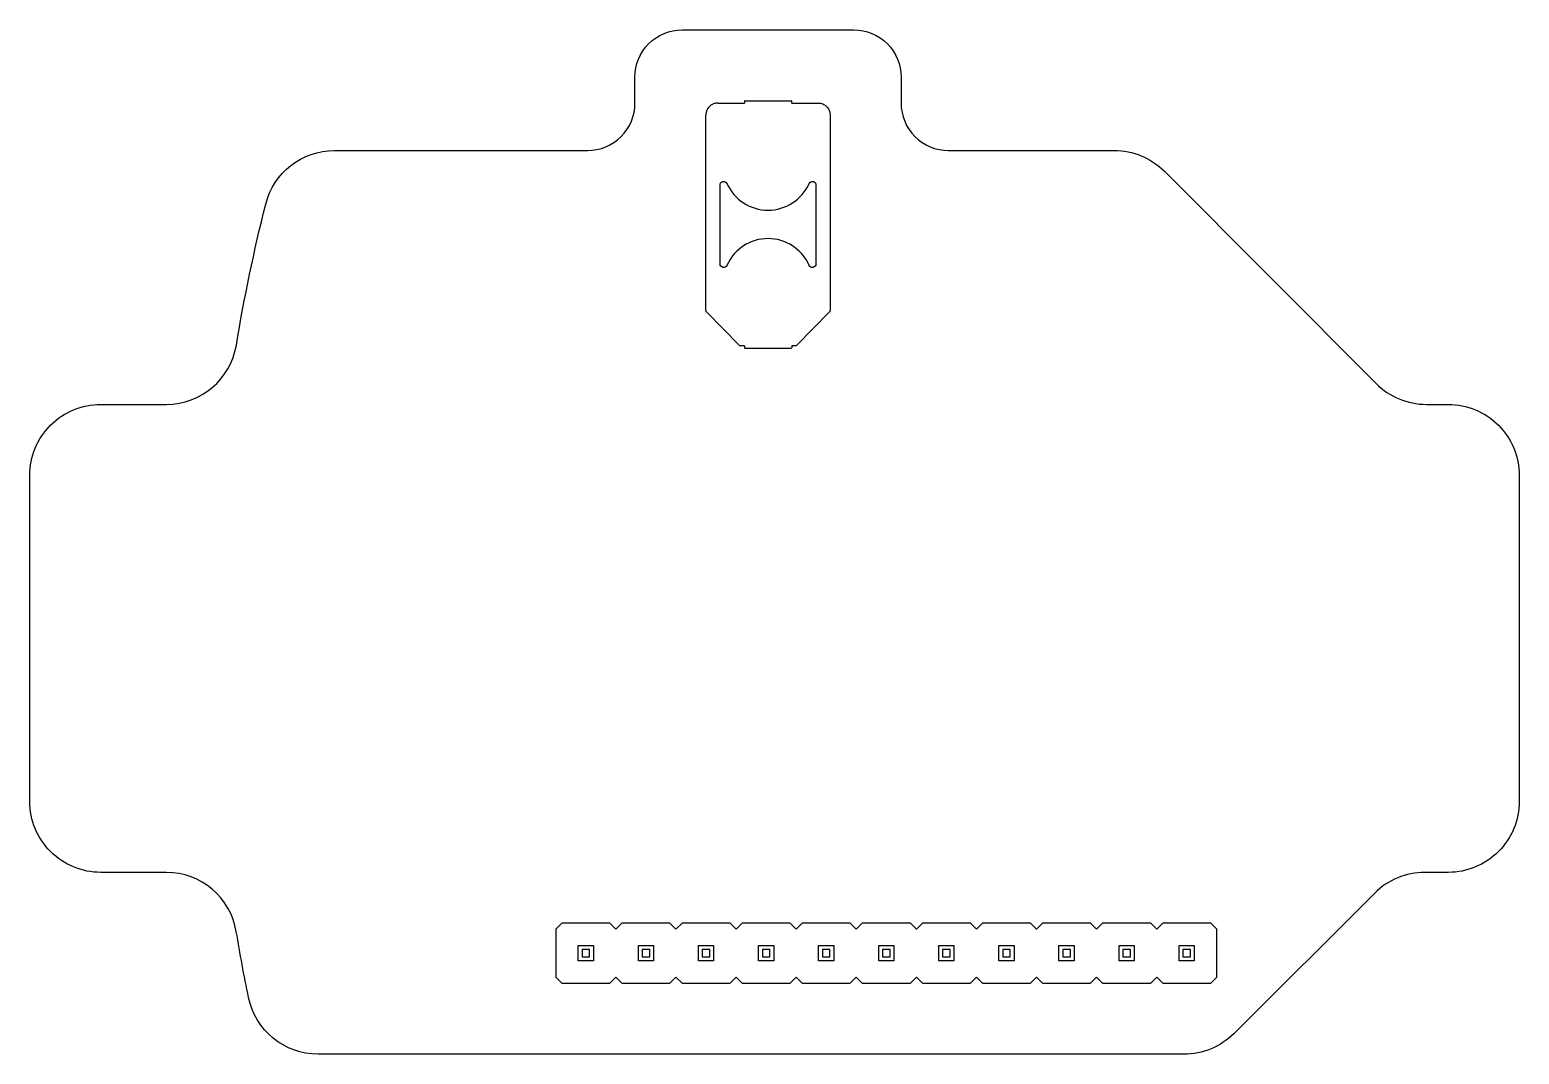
# Model space of a CAD drawing. Header units: millimetres. Extents: x -83.2 to -20.2, y -17.6 to 25.7.
import ezdxf

# ---------------------------------------------------------------- set-up
doc = ezdxf.new("R2010")
doc.units = ezdxf.units.MM
doc.layers.get('0').update_dxf_attribs({"linetype": 'CONTINUOUS'})

msp = doc.modelspace()

# ---------------------------------------------------------------- linework, layer by layer
for p, q in [((-53, 22.705), (-53, 22.628)), ((-53, 22.705), (-53, 22.705)), ((-52.98, 22.725), (-52.233, 22.725)), ((-52.23, 22.725), (-51.77, 22.725)), ((-51.767, 22.725), (-51.02, 22.725)), ((-51, 22.705), (-51, 22.705)), ((-51, 22.628), (-51, 22.705)), ((-54.625, 22.124), (-54.625, 22.128)), ((-54.625, 13.832), (-54.625, 22.124)), ((-54.125, 22.628), (-53, 22.628)), ((-51, 22.628), (-49.875, 22.628)), ((-49.375, 22.128), (-49.375, 22.124)), ((-49.375, 22.124), (-49.375, 13.832)), ((-53.206, 12.38), (-54.619, 13.818)), ((-49.381, 13.818), (-50.794, 12.38)), ((-53, 12.374), (-53.192, 12.374)), ((-53, 12.374), (-53, 12.295)), ((-52.98, 12.275), (-51.02, 12.275)), ((-50.808, 12.374), (-51, 12.374)), ((-51, 12.374), (-51, 12.295))]:
    msp.add_line(p, q)
for points in [[(-26.355, -10.762), (-32.298, -16.693, -0.198657), (-34.417, -17.57), (-71.021, -17.57, -0.356116), (-73.96, -15.173, -0.009362), (-74.476, -12.393, 0.366701), (-77.435, -9.886), (-80.206, -9.886, -0.414214), (-83.206, -6.886), (-83.206, 6.894, -0.414214), (-80.206, 9.894), (-77.434, 9.894, 0.36667), (-74.475, 12.401, -0.020142), (-73.235, 18.354, -0.343987), (-70.325, 20.625), (-59.625, 20.625, 0.414214), (-57.625, 22.625), (-57.625, 23.725, -0.414214), (-55.625, 25.725), (-48.375, 25.725, -0.414214), (-46.375, 23.725), (-46.375, 22.625, 0.414214), (-44.375, 20.625), (-37.37, 20.625, -0.199168), (-35.246, 19.744), (-26.295, 10.775, 0.199168), (-24.171, 9.894), (-23.246, 9.894, -0.414214), (-20.246, 6.894), (-20.246, -6.886, -0.414214), (-23.246, -9.886), (-24.236, -9.886, 0.198657)], [(-49.975, 19.171), (-49.975, 15.829, -0.810896), (-50.262, 15.769, 0.651318), (-53.738, 15.769, -0.810896), (-54.025, 15.829), (-54.025, 19.171, -0.810896), (-53.738, 19.232, 0.651318), (-50.262, 19.232, -0.810896)]]:
    msp.add_lwpolyline(points, format="xyb", close=True)
for points in [[(-33.284, -14.57), (-33.03, -14.316), (-33.03, -12.284), (-33.284, -12.03), (-35.316, -12.03), (-35.57, -12.284), (-35.824, -12.03), (-37.856, -12.03), (-38.11, -12.284), (-38.364, -12.03), (-40.396, -12.03), (-40.65, -12.284), (-40.904, -12.03), (-42.936, -12.03), (-43.19, -12.284), (-43.444, -12.03), (-45.476, -12.03), (-45.73, -12.284), (-45.984, -12.03), (-48.016, -12.03), (-48.27, -12.284), (-48.524, -12.03), (-50.556, -12.03), (-50.81, -12.284), (-51.064, -12.03), (-53.096, -12.03), (-53.35, -12.284), (-53.604, -12.03), (-55.636, -12.03), (-55.89, -12.284), (-56.144, -12.03), (-58.176, -12.03), (-58.43, -12.284), (-58.684, -12.03), (-60.716, -12.03), (-60.97, -12.284), (-60.97, -14.316), (-60.716, -14.57), (-58.684, -14.57), (-58.43, -14.316), (-58.176, -14.57), (-56.144, -14.57), (-55.89, -14.316), (-55.636, -14.57), (-53.604, -14.57), (-53.35, -14.316), (-53.096, -14.57), (-51.064, -14.57), (-50.81, -14.316), (-50.556, -14.57), (-48.524, -14.57), (-48.27, -14.316), (-48.016, -14.57), (-45.984, -14.57), (-45.73, -14.316), (-45.476, -14.57), (-43.444, -14.57), (-43.19, -14.316), (-42.936, -14.57), (-40.904, -14.57), (-40.65, -14.316), (-40.396, -14.57), (-38.364, -14.57), (-38.11, -14.316), (-37.856, -14.57), (-35.824, -14.57), (-35.57, -14.316), (-35.316, -14.57)], [(-60.02, -12.98), (-59.38, -12.98), (-59.38, -13.62), (-60.02, -13.62)], [(-59.54, -13.46), (-59.54, -13.14), (-59.86, -13.14), (-59.86, -13.46)], [(-57.48, -13.62), (-57.48, -12.98), (-56.84, -12.98), (-56.84, -13.62)], [(-57, -13.46), (-57, -13.14), (-57.32, -13.14), (-57.32, -13.46)], [(-54.94, -13.62), (-54.94, -12.98), (-54.3, -12.98), (-54.3, -13.62)], [(-54.46, -13.46), (-54.46, -13.14), (-54.78, -13.14), (-54.78, -13.46)], [(-52.4, -12.98), (-51.76, -12.98), (-51.76, -13.62), (-52.4, -13.62)], [(-51.92, -13.46), (-51.92, -13.14), (-52.24, -13.14), (-52.24, -13.46)], [(-49.86, -12.98), (-49.22, -12.98), (-49.22, -13.62), (-49.86, -13.62)], [(-49.38, -13.46), (-49.38, -13.14), (-49.7, -13.14), (-49.7, -13.46)], [(-47.32, -12.98), (-46.68, -12.98), (-46.68, -13.62), (-47.32, -13.62)], [(-46.84, -13.46), (-46.84, -13.14), (-47.16, -13.14), (-47.16, -13.46)], [(-44.78, -13.62), (-44.78, -12.98), (-44.14, -12.98), (-44.14, -13.62)], [(-44.3, -13.46), (-44.3, -13.14), (-44.62, -13.14), (-44.62, -13.46)], [(-42.24, -13.62), (-42.24, -12.98), (-41.6, -12.98), (-41.6, -13.62)], [(-41.76, -13.46), (-41.76, -13.14), (-42.08, -13.14), (-42.08, -13.46)], [(-39.7, -12.98), (-39.06, -12.98), (-39.06, -13.62), (-39.7, -13.62)], [(-39.22, -13.46), (-39.22, -13.14), (-39.54, -13.14), (-39.54, -13.46)], [(-37.16, -12.98), (-36.52, -12.98), (-36.52, -13.62), (-37.16, -13.62)], [(-36.68, -13.46), (-36.68, -13.14), (-37, -13.14), (-37, -13.46)], [(-34.62, -13.62), (-34.62, -12.98), (-33.98, -12.98), (-33.98, -13.62)], [(-34.14, -13.46), (-34.14, -13.14), (-34.46, -13.14), (-34.46, -13.46)]]:
    msp.add_lwpolyline(points, close=True)
for centre, start, end in [((-52.98, 22.705), 90, 180), ((-52.23, 22.705), 90, 98.6131), ((-51.77, 22.705), 81.3869, 90), ((-51.02, 22.705), 0, 90), ((-54.605, 13.832), 180, 224.50179), ((-49.395, 13.832), -44.50179, 0), ((-53.192, 12.394), 224.50179, 270), ((-52.98, 12.295), 179.80242, 269.99976), ((-51.02, 12.295), -90, 0), ((-50.808, 12.394), 270, 315.49821)]:
    msp.add_arc(centre, 0.02, start, end)
for points, knots in [([(-54.125, 22.628), (-54.177, 22.628), (-54.23, 22.62), (-54.329, 22.587), (-54.377, 22.563), (-54.461, 22.502), (-54.499, 22.464), (-54.56, 22.379), (-54.584, 22.332), (-54.617, 22.233), (-54.625, 22.18), (-54.625, 22.128)], [1.570796, 1.570796, 1.570796, 1.570796, 1.884956, 1.884956, 2.199115, 2.199115, 2.513274, 2.513274, 2.827433, 2.827433, 3.141593, 3.141593, 3.141593, 3.141593]), ([(-49.875, 22.628), (-49.823, 22.628), (-49.77, 22.62), (-49.671, 22.587), (-49.623, 22.563), (-49.539, 22.502), (-49.501, 22.464), (-49.44, 22.379), (-49.416, 22.332), (-49.383, 22.233), (-49.375, 22.18), (-49.375, 22.128)], [4.712389, 4.712389, 4.712389, 4.712389, 5.026548, 5.026548, 5.340708, 5.340708, 5.654867, 5.654867, 5.969026, 5.969026, 6.283185, 6.283185, 6.283185, 6.283185])]:
    msp.add_open_spline(points, degree=3, knots=knots)

doc.saveas('drawing.dxf')
